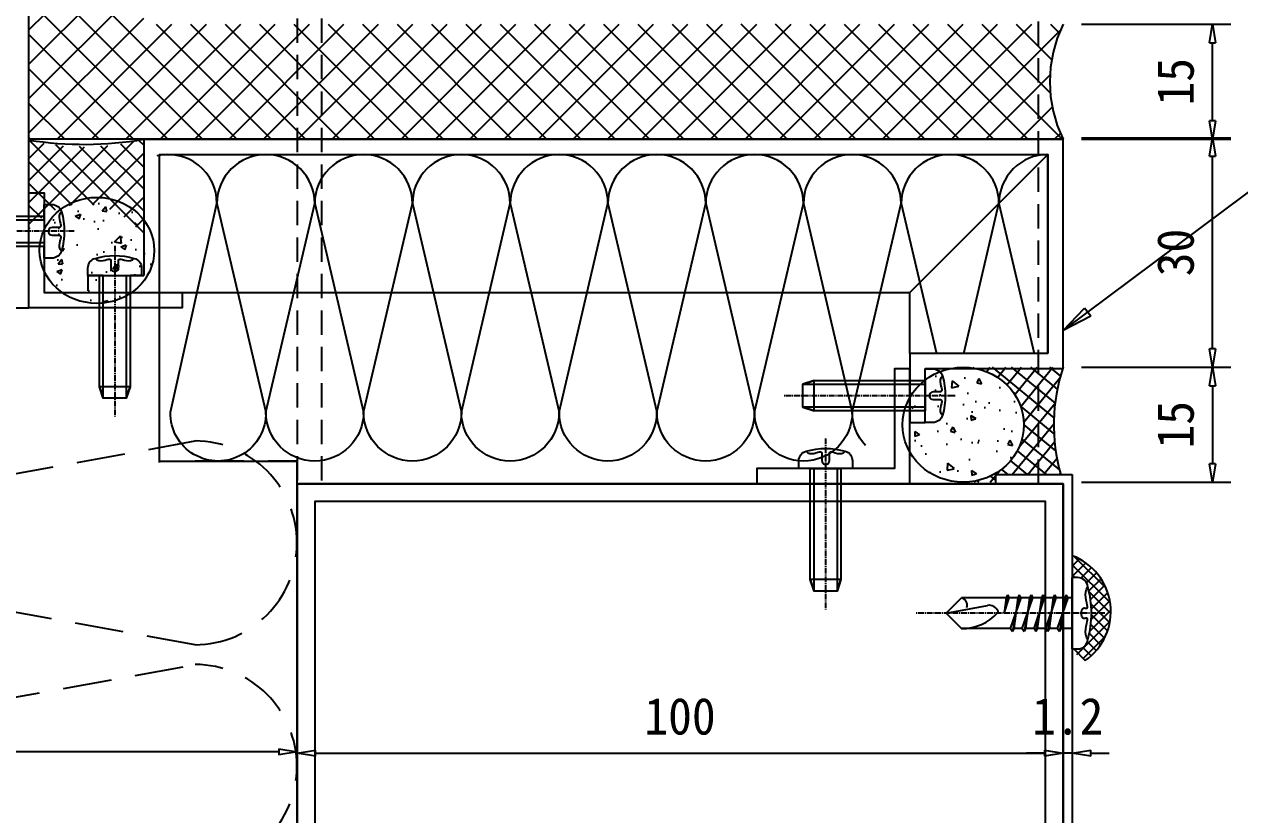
# Model space of a CAD drawing. Header units: millimetres. Extents: x 2352 to 12473, y 635 to 7997.
# Drawn here: x 2696.8 to 2855.4, y 1434.2 to 1537.3 of the extents above; entities that cross this region are included whole.
import ezdxf

# ---------------------------------------------------------------- set-up
doc = ezdxf.new("R2010")
doc.units = ezdxf.units.MM
for name, pattern in [('CENTER2', [1.125, 0.75, -0.125, 0.125, -0.125]), ('HIDDEN', [9.524999999999999, 6.35, -3.175]), ('HIDDEN2', [4.762499999999999, 3.175, -1.5875])]:
    doc.linetypes.add(name, pattern=pattern)
doc.layers.get('Defpoints').update_dxf_attribs({"color": 187})
for name, color, linetype in [('1', 1, 'Continuous'), ('2', 2, 'Continuous'), ('3', 3, 'Continuous'), ('4', 4, 'Continuous'), ('7', 7, 'Continuous'), ('8', 8, 'Continuous'), ('AC-DIMS-치수', 4, 'Continuous'), ('CEN1', 1, 'CENTER2'), ('DIMENSIONS', 7, 'Continuous'), ('screw', 2, 'Continuous')]:
    doc.layers.add(name, color=color, linetype=linetype)
doc.styles.add('돋움체', font='')
doc.styles.get('돋움체').set_extended_font_data('DotumChe')
doc.dimstyles.new('Iljin', dxfattribs={"dimscale": 0.8, "dimtxt": 2, "dimasz": 1, "dimexe": 1, "dimexo": 1, "dimgap": 1, "dimtad": 1, "dimdec": 1, "dimdsep": 46, "dimtxsty": '돋움체', "dimblk": 'CLOSEDBLANK', "dimcen": 1, "dimclrd": 8, "dimclre": 8, "dimclrt": 2, "dimadec": 1, "dimazin": 2, "dimtfac": 1, "dimtdec": 1, "dimtix": 1, "dimtmove": 0, "dimatfit": 3, "dimldrblk": 'CLOSEDBLANK', "dimfxl": 1, "dimlwd": -1, "dimlwe": -1, "dimarcsym": 0})
doc.dimstyles.new('Iljin 3', dxfattribs={"dimscale": 2.4, "dimtxt": 2, "dimasz": 1, "dimexe": 1, "dimexo": 1, "dimgap": 1, "dimtad": 1, "dimdec": 1, "dimdsep": 46, "dimtxsty": '돋움체', "dimblk": 'CLOSEDBLANK', "dimcen": 1, "dimclrd": 8, "dimclre": 8, "dimclrt": 2, "dimadec": 1, "dimazin": 2, "dimtfac": 1, "dimtdec": 1, "dimtix": 1, "dimtmove": 0, "dimatfit": 3, "dimldrblk": 'CLOSEDBLANK', "dimfxl": 1, "dimlwd": -1, "dimlwe": -1, "dimarcsym": 0})

# ---------------------------------------------------------------- blocks, each defined once
blk = doc.blocks.new('A$C27B13FFF')
at = {"layer": 'CEN1'}
blk.add_line((22.29990051611094, 3.500575525984459), (-0.0001006180536933243, 3.500575525984459), dxfattribs=at)
at = {"layer": 'screw'}
blk.add_lwpolyline([(18.40008553047664, 2.000094577088021), (2.400084348453674, 2.000871513013408), (3.90014599863207, 1.501056501540006), (3.899652705993503, 5.501056471093762), (2.399714378931094, 5.000871490203281), (18.39971556101227, 5.000094554303359), (18.39946891466388, 7.0000945390384), (19.39346890716115, 7.000217122294998, -0.335590340215303), (20.65125901944702, 6.049115129080747, -0.1387168271090579), (20.65188747958746, 0.9516292118132696, -0.3355903077564291), (19.39433216926409, 0.0002171755513700191), (18.40033217676682, 9.459229841013439e-05), (18.40014719206374, 1.500094580878795), (3.90014599863207, 1.501056501540006), (2.400084348453674, 2.000871513013408), (2.399714378931094, 5.000871490203281), (3.899652705993503, 5.501056471093762), (18.39965389942518, 5.500094550490758), (18.40014719206374, 1.500094580878795)], format="xyb", dxfattribs=at)
blk.add_lwpolyline([(20.65125901944702, 6.049115129080747), (20.4516230985173, 5.824323990691482), (20.35495911462931, 5.570228679684078), (20.33657696231967, 5.299814632948255), (20.37178653653245, 5.026067287664773), (20.43589773197891, 4.761972080777923), (20.50422044337029, 4.520514449555776), (20.55206456553424, 4.314679830975365), (20.55473999324022, 4.15745366203555), (20.49392808042467, 4.057453564393654), (20.3767960180412, 4.005825897293107), (20.21688245626865, 3.989349204526661), (20.02772604534402, 3.994802029868879), (19.82286543532973, 4.008962917014287), (19.615839276521, 4.01861040971562), (19.42018621903844, 4.010523051849304), (19.24944491306087, 3.971479387004365), (19.11489733995404, 3.892302472824667), (19.01879880641354, 3.779993421569088), (18.96114795020549, 3.64559785927122), (18.94194340909598, 3.500161412084708), (18.96118382102577, 3.354729706083162), (19.01886782364454, 3.220348367303814), (19.11499405483482, 3.108063021816633), (19.24956115253735, 3.028919295655214), (19.42031208326807, 2.989917744780541), (19.61596712958999, 2.981878644211974), (19.82299090258311, 2.991577198892628), (20.02784801356029, 3.005788613736513), (20.21700307383435, 3.011288093559415), (20.37692069465993, 2.994850843369932), (20.49406548723346, 2.943252068074798), (20.55490206286777, 2.843266972493439), (20.55226541421143, 2.686040148182656), (20.50447205937235, 2.480193733175838), (20.43620889808517, 2.238719251829025), (20.37216282985173, 1.974608228851139), (20.33702075429028, 1.700852188856516), (20.35546957101906, 1.430442656295781), (20.4521961795981, 1.176371155779634), (20.65188747958746, 0.9516292118714773)], dxfattribs=at)
blk = doc.blocks.new('_ClosedBlank')
at = {"color": 0, "linetype": 'ByBlock', "lineweight": -2}
for p, q in [((-1, 0.1666666666666667), (0, 0)), ((-1, 0.1666666666666667), (-1, -0.1666666666666667)), ((0, 0), (-1, -0.1666666666666667))]:
    blk.add_line(p, q, dxfattribs=at)
blk = doc.blocks.new('*D64')
at = {"layer": 'Defpoints', "color": 0, "transparency": 16777216}
for p in [(2832.362987006295, 1492.546420494746, 1.6306285736597e-06), (2832.340986558914, 1477.546420494804), (2851.857077311471, 1477.546420494804)]:
    blk.add_point(p, dxfattribs=at)
at = {"layer": 'DIMENSIONS', "color": 8, "transparency": 16777216}
for p, q in [((2834.762987006295, 1492.546420494746), (2854.257077311471, 1492.546420494746)), ((2851.857077311471, 1490.146420494746), (2851.857077311471, 1479.946420494804)), ((2834.740986558914, 1477.546420494804), (2854.257077311471, 1477.546420494804))]:
    blk.add_line(p, q, dxfattribs=at)
at = {"layer": 'DIMENSIONS', "color": 8, "transparency": 16777216, "xscale": 2.4, "yscale": 2.4, "zscale": 2.4}
for p, rotation in [((2851.857077311471, 1492.546420494746), 90), ((2851.857077311471, 1477.546420494804), 270)]:
    blk.add_blockref('_ClosedBlank', p, dxfattribs=dict(at, rotation=rotation))
at = {"layer": 'DIMENSIONS', "color": 2, "transparency": 16777216, "insert": (2847.053881572456, 1485.046420494774), "char_height": 4.8, "attachment_point": 5, "rotation": 90, "style": '돋움체'}
blk.add_mtext('15', dxfattribs=at)
blk = doc.blocks.new('*D65')
at = {"layer": 'Defpoints', "color": 0, "transparency": 16777216}
for p in [(2832.362987006295, 1522.518486059515, -2.720247647858276e-06), (2851.857077311471, 1522.518486059515), (2832.362987006295, 1492.546420494804)]:
    blk.add_point(p, dxfattribs=at)
at = {"layer": 'DIMENSIONS', "color": 8, "transparency": 16777216}
for p, q in [((2834.762987006295, 1522.518486059515), (2854.257077311471, 1522.518486059515)), ((2851.857077311471, 1494.946420494804), (2851.857077311471, 1520.118486059515)), ((2834.762987006295, 1492.546420494804), (2854.257077311471, 1492.546420494804))]:
    blk.add_line(p, q, dxfattribs=at)
at = {"layer": 'DIMENSIONS', "color": 8, "transparency": 16777216, "xscale": 2.4, "yscale": 2.4, "zscale": 2.4}
for p, rotation in [((2851.857077311471, 1522.518486059515), 90), ((2851.857077311471, 1492.546420494804), 270)]:
    blk.add_blockref('_ClosedBlank', p, dxfattribs=dict(at, rotation=rotation))
at = {"layer": 'DIMENSIONS', "color": 2, "transparency": 16777216, "insert": (2847.053881572456, 1507.532453277159), "char_height": 4.8, "attachment_point": 5, "rotation": 90, "style": '돋움체'}
blk.add_mtext('30', dxfattribs=at)
blk = doc.blocks.new('*D66')
at = {"layer": 'Defpoints', "color": 0, "transparency": 16777216}
for p in [(2632.362478695788, 1473.913192349613, -8.153143760691415e-06), (2732.362987006294, 1455.941179923491), (2632.362478695788, 1442.371171208109)]:
    blk.add_point(p, dxfattribs=at)
at = {"layer": 'DIMENSIONS', "color": 8, "transparency": 16777216}
for p, q in [((2632.362478695788, 1471.513192349613), (2632.362478695788, 1439.971171208109)), ((2732.362987006294, 1453.541179923491), (2732.362987006294, 1439.971171208109)), ((2729.962987006294, 1442.371171208109), (2634.762478695788, 1442.371171208109))]:
    blk.add_line(p, q, dxfattribs=at)
at = {"layer": 'DIMENSIONS', "color": 8, "transparency": 16777216, "xscale": 2.4, "yscale": 2.4, "zscale": 2.4, "rotation": 180}
blk.add_blockref('_ClosedBlank', (2632.362478695788, 1442.371171208109), dxfattribs=at)
at = {"layer": 'DIMENSIONS', "color": 8, "transparency": 16777216, "xscale": 2.4, "yscale": 2.4, "zscale": 2.4}
blk.add_blockref('_ClosedBlank', (2732.362987006294, 1442.371171208109), dxfattribs=at)
at = {"layer": 'DIMENSIONS', "color": 2, "transparency": 16777216, "insert": (2682.362732851041, 1447.174366947124), "char_height": 4.8, "attachment_point": 5, "style": '돋움체'}
blk.add_mtext('100', dxfattribs=at)
blk = doc.blocks.new('*D67')
at = {"layer": 'Defpoints', "color": 0, "transparency": 16777216}
for p in [(2732.362987006294, 1455.741179923538), (2832.340986558913, 1450.741179923538), (2832.340986558913, 1442.171171208156)]:
    blk.add_point(p, dxfattribs=at)
at = {"layer": 'DIMENSIONS', "color": 8, "transparency": 16777216}
for p, q in [((2732.362987006294, 1453.341179923538), (2732.362987006294, 1439.771171208156)), ((2832.340986558913, 1448.341179923538), (2832.340986558913, 1439.771171208156)), ((2734.762987006294, 1442.171171208156), (2829.940986558913, 1442.171171208156))]:
    blk.add_line(p, q, dxfattribs=at)
at = {"layer": 'DIMENSIONS', "color": 8, "transparency": 16777216, "xscale": 2.4, "yscale": 2.4, "zscale": 2.4, "rotation": 180}
blk.add_blockref('_ClosedBlank', (2732.362987006294, 1442.171171208156), dxfattribs=at)
at = {"layer": 'DIMENSIONS', "color": 8, "transparency": 16777216, "xscale": 2.4, "yscale": 2.4, "zscale": 2.4}
blk.add_blockref('_ClosedBlank', (2832.340986558913, 1442.171171208156), dxfattribs=at)
at = {"layer": 'DIMENSIONS', "color": 2, "transparency": 16777216, "insert": (2782.351986782603, 1446.974366947171), "char_height": 4.8, "attachment_point": 5, "style": '돋움체'}
blk.add_mtext('100', dxfattribs=at)
blk = doc.blocks.new('*D68')
at = {"layer": 'Defpoints', "color": 0, "transparency": 16777216}
for p in [(2833.56298700648, 1454.008025905128), (2832.362987006527, 1452.808025905175), (2832.362987006527, 1442.171171208156)]:
    blk.add_point(p, dxfattribs=at)
at = {"layer": 'DIMENSIONS', "color": 8, "transparency": 16777216}
for p, q in [((2832.362987006527, 1450.408025905175), (2832.362987006527, 1439.771171208156)), ((2833.56298700648, 1451.608025905128), (2833.56298700648, 1439.771171208156)), ((2829.962987006527, 1442.171171208156), (2827.562987006527, 1442.171171208156)), ((2833.56298700648, 1442.171171208156), (2832.362987006527, 1442.171171208156)), ((2835.96298700648, 1442.171171208156), (2838.362987006481, 1442.171171208156))]:
    blk.add_line(p, q, dxfattribs=at)
at = {"layer": 'DIMENSIONS', "color": 8, "transparency": 16777216, "xscale": 2.4, "yscale": 2.4, "zscale": 2.4}
blk.add_blockref('_ClosedBlank', (2832.362987006527, 1442.171171208156), dxfattribs=at)
at = {"layer": 'DIMENSIONS', "color": 8, "transparency": 16777216, "xscale": 2.4, "yscale": 2.4, "zscale": 2.4, "rotation": 180}
blk.add_blockref('_ClosedBlank', (2833.56298700648, 1442.171171208156), dxfattribs=at)
at = {"layer": 'DIMENSIONS', "color": 2, "transparency": 16777216, "insert": (2832.962987006504, 1446.971171208156), "char_height": 4.8, "attachment_point": 5, "style": '돋움체'}
blk.add_mtext('1.2', dxfattribs=at)
blk = doc.blocks.new('A$C63B60EC1')
at = {"layer": '2'}
for p, q in [((4.666658893211149, 20.71134615751362), (2.666658891348447, 18.71447565861672)), ((4.666658893211149, 20.71134615751362), (5.688680856600854, 15.30872838118012)), ((4.666658893211149, 20.71134615751362), (6.666658895073851, 18.71447565861672)), ((2.666658891348561, 12.29905684779078), (2.666658891348447, 18.71447565861672)), ((6.666658895073738, 12.88132084083918), (6.666658895073851, 18.71447565861672)), ((4.66665889321132, 13.14700725279181), (6.666658895073795, 12.4616243230339)), ((7.066658895445983, 12.69376438652762), (4.66665889321132, 13.14700725279181)), ((6.666658895073738, 12.88132084083918), (4.66665889321132, 13.14700725279181)), ((7.066658895445983, 12.69376438652762), (6.666658895073738, 12.88132084083918)), ((7.066658895445983, 12.69376438652762), (6.666658895073795, 12.4616243230339)), ((2.666658891348732, 12.29905684779442), (2.266658890975918, 12.06691678429706)), ((2.666658891348561, 12.29905684779078), (2.266658890975805, 12.06691678429706)), ((7.066658895446153, 11.16043105176868), (2.266658890975918, 12.06691678429706)), ((7.066658895446039, 11.16043105176868), (2.266658890975805, 12.06691678429706)), ((2.666658891348732, 11.87936032998914), (2.266658890975918, 12.06691678429706)), ((2.666658891348675, 11.8793603299855), (2.266658890975805, 12.06691678429706)), ((2.666658891348732, 12.29905684779442), (6.666658895073965, 10.92829098827133)), ((2.666658891348561, 12.29905684779078), (6.666658895073851, 10.92829098827133)), ((6.666658895073965, 11.34798750607661), (2.666658891348732, 11.87936032998914)), ((6.666658895073851, 11.34798750607661), (2.666658891348675, 11.8793603299855)), ((2.666658891348504, 10.76572351303184), (2.666658891348732, 11.87936032998914)), ((2.666658891348789, 10.76572351303184), (2.666658891348675, 11.8793603299855)), ((6.666658895073965, 11.34798750607661), (6.666658895073851, 12.4616243230339)), ((6.666658895073851, 11.34798750607661), (6.666658895073795, 12.4616243230339)), ((7.066658895446153, 11.16043105176868), (6.666658895073965, 11.34798750607661)), ((7.066658895446039, 11.16043105176868), (6.666658895073851, 11.34798750607661)), ((7.066658895446153, 11.16043105176868), (6.666658895073965, 10.92829098827133)), ((7.066658895446039, 11.16043105176868), (6.666658895073851, 10.92829098827133)), ((2.666658891348447, 10.76572351303184), (2.266658890975691, 10.53358344953813)), ((2.666658891348789, 10.76572351303184), (2.266658890976032, 10.53358344953449)), ((7.066658895445926, 9.627097717006109), (2.266658890975691, 10.53358344953813)), ((7.06665889544621, 9.627097717006109), (2.266658890976032, 10.53358344953449)), ((2.666658891348447, 10.34602699522657), (2.266658890975691, 10.53358344953813)), ((2.666658891348789, 10.34602699522657), (2.266658890976032, 10.53358344953449)), ((2.666658891348447, 10.76572351303184), (6.666658895073738, 9.394957653512392)), ((2.666658891348789, 10.76572351303184), (6.666658895074079, 9.394957653508754)), ((6.666658895073738, 9.81465417131767), (2.666658891348447, 10.34602699522657)), ((6.666658895073965, 9.814654171314032), (2.666658891348789, 10.34602699522657)), ((2.666658891348561, 9.23239017826927), (2.666658891348447, 10.34602699522657)), ((2.666658891348561, 9.23239017826927), (2.666658891348789, 10.34602699522657)), ((6.666658895073738, 9.81465417131767), (6.666658895073965, 10.92829098827133)), ((6.666658895073965, 9.814654171314032), (6.666658895073851, 10.92829098827133)), ((7.066658895445926, 9.627097717006109), (6.666658895073738, 9.81465417131767)), ((7.06665889544621, 9.627097717006109), (6.666658895073965, 9.814654171314032)), ((7.066658895445926, 9.627097717006109), (6.666658895073738, 9.394957653512392)), ((7.06665889544621, 9.627097717006109), (6.666658895074079, 9.394957653508754)), ((2.666658891348561, 9.23239017826927), (2.266658890975805, 9.000250114775554)), ((2.666658891348561, 9.23239017826927), (2.266658890975748, 9.000250114775554)), ((7.066658895446039, 8.093764382247173), (2.266658890975805, 9.000250114775554)), ((7.066658895445983, 8.093764382243535), (2.266658890975748, 9.000250114775554)), ((2.666658891348561, 8.812693660463992), (2.266658890975748, 9.000250114775554)), ((2.666658891348561, 8.812693660463992), (2.266658890975805, 9.000250114775554)), ((2.666658891348561, 9.23239017826927), (6.666658895073851, 7.861624318749818)), ((2.666658891348561, 9.23239017826927), (6.666658895073795, 7.861624318749818)), ((2.666658891348732, 7.699056843510334), (2.666658891348561, 8.812693660463992)), ((6.666658895073851, 8.281320836555096), (2.666658891348561, 8.812693660463992)), ((6.666658895073795, 8.281320836555096), (2.666658891348561, 8.812693660463992)), ((2.666658891348675, 7.699056843506696), (2.666658891348561, 8.812693660463992)), ((6.666658895073795, 8.281320836555096), (6.666658895074079, 9.394957653508754)), ((6.666658895073851, 8.281320836555096), (6.666658895073681, 9.394957653512392)), ((7.066658895446039, 8.093764382247173), (6.666658895073851, 8.281320836555096)), ((7.066658895446039, 8.093764382247173), (6.666658895073851, 7.861624318749818)), ((2.666658891348732, 7.699056843510334), (2.266658890975918, 7.46691678001298)), ((2.666658891348675, 7.699056843506696), (2.266658890975918, 7.46691678001298)), ((7.066658895446153, 6.560431047484599), (2.266658890975918, 7.46691678001298)), ((2.666658891348732, 7.279360325705056), (2.266658890975918, 7.46691678001298)), ((7.066658895446153, 6.560431047484599), (2.266658890975918, 7.46691678001298)), ((2.666658891348675, 7.279360325701418), (2.266658890975918, 7.46691678001298)), ((2.666658891348732, 7.699056843510334), (6.666658895073965, 6.328290983987245)), ((2.666658891348675, 7.699056843506696), (6.666658895073965, 6.328290983987245)), ((6.666658895073965, 6.747987501792522), (2.666658891348732, 7.279360325705056)), ((2.666658891348504, 6.16572350874776), (2.666658891348732, 7.279360325705056)), ((6.666658895073965, 6.747987501792522), (2.666658891348675, 7.279360325701418)), ((2.666658891348845, 6.16572350874776), (2.666658891348675, 7.279360325701418)), ((6.666658895073965, 6.747987501792522), (6.666658895073851, 7.861624318749818)), ((6.666658895073965, 6.747987501792522), (6.666658895073795, 7.861624318749818)), ((7.066658895446153, 6.560431047484599), (6.666658895073965, 6.747987501792522)), ((7.066658895446153, 6.560431047484599), (6.666658895073965, 6.747987501792522)), ((7.066658895446153, 6.560431047484599), (6.666658895073965, 6.328290983987245)), ((7.066658895446153, 6.560431047484599), (6.666658895073965, 6.328290983987245)), ((2.666658891348447, 6.16572350874776), (2.266658890975691, 5.933583445254044)), ((7.066658895445926, 5.027097712722025), (2.266658890975691, 5.933583445254044)), ((2.666658891348447, 5.746026990942482), (2.266658890975691, 5.933583445254044)), ((2.666658891348447, 6.16572350874776), (6.666658895073738, 4.794957649228309)), ((6.666658895073738, 5.214654167033586), (2.666658891348447, 5.746026990942482)), ((2.666658891348106, 4.238128814846277), (2.666658891348334, 5.746026990942482)), ((6.666658895073738, 5.214654167033586), (6.666658895073965, 6.328290983987245)), ((7.066658895445926, 5.027097712722025), (6.666658895073738, 5.214654167033586)), ((7.066658895445926, 5.027097712722025), (6.666658895073738, 4.794957649228309)), ((6.666658895073965, 4.238128814846277), (6.666658895073738, 4.794957649228309)), ((-7.777801613428892e-06, 4.238128814846277), (9.333325564224026, 4.238128814846277)), ((-7.777801613428892e-06, 4.238128814846277), (-7.777801613428892e-06, 3.546639714702906)), ((9.333325564224026, 3.546639714702906), (9.333325564224026, 4.238128814846277))]:
    blk.add_line(p, q, dxfattribs=at)
blk.add_lwpolyline([(1.221292397452885, 2.219681101138121), (1.536508828946694, 2.396763446060504), (1.886955456791497, 2.487315005277196), (2.255865585966319, 2.510121004983375), (2.626472521450239, 2.483966671359667), (2.982009568222225, 2.427637230593973), (3.305710031261526, 2.359917908870557), (3.58080721554694, 2.29959393237732), (3.790534426057889, 2.265450527298526), (3.923857889339274, 2.271775386830996), (3.99267551820094, 2.314866072185396), (4.014618147019007, 2.386522611581313), (4.007316610169426, 2.478545033241971), (3.988401742028088, 2.582733365383319), (3.97550437697106, 2.690887636224943), (3.986255349374346, 2.794807873990067), (4.038285493613898, 2.886294106898276), (4.143832588077544, 2.958513025132561), (4.293562187200337, 3.01009796672588), (4.472746789429209, 3.041048931685509), (4.666658893211206, 3.051365920004173), (4.860570996993204, 3.041048931685509), (5.039755599222076, 3.01009796672588), (5.189485198344869, 2.958513025132561), (5.295032292808514, 2.886294106898276), (5.347062437048066, 2.794807873990067), (5.357813409451353, 2.690887636224943), (5.344916044394324, 2.582733365383319), (5.326001176252987, 2.478545033241971), (5.318699639403405, 2.386522611581313), (5.340642268221472, 2.314866072185396), (5.409459897083138, 2.271775386830996), (5.542783360364524, 2.265450527298526), (5.752510571688106, 2.299593933315919), (6.027607761662694, 2.359917916386621), (6.351308240143737, 2.427637255961599), (6.706845316986858, 2.483966731491819), (7.07745230204722, 2.510121122431883), (7.446362505180446, 2.48731520822912), (7.796809236241927, 2.396763768334495), (8.112025805087114, 2.219681582202611)], dxfattribs=at)
for centre, radius, start, end in [((8.978496722442515, 18.63390650056317), 6.312352033534387, 179.2686722727914, 228.0279658973023), ((5.746173671184579, 18.90799690645144), 0.9406080590564063, 250.2195929980172, 348.1271446612442), ((4.365660555802833, 15.14321383569768), 1.333333334575097, 295.2622779432418, 7.130858365039706), ((4.849324775375919, 14.11826829102574), 0.2000000001862645, 242.507714878907, 295.2622779432242), ((1.367043656852729, 3.579333663245052), 1.367442327581639, 181.3700056971805, 263.881405183756), ((7.966274454154814, 3.579333811714605), 1.367442006639048, 276.1186001149802, 358.6299877590334), ((4.666658266486877, 14.17706840635583), 12.44386021853615, 253.9263506901638, 286.0736573099219)]:
    blk.add_arc(centre, radius, start, end, dxfattribs=at)
at = {"layer": 'CEN1'}
blk.add_line((4.666658893211206, -9.637850962462835e-05), (4.666658893211206, 24.70718246448814), dxfattribs=at)
blk = doc.blocks.new('*D85')
at = {"layer": 'Defpoints', "color": 0, "transparency": 16777216}
for p in [(2832.362987006295, 1537.318486059446, -8.153143760604202e-06), (2851.857077311471, 1537.318486059446), (2832.362987006295, 1522.318486059445, -8.1531437605975e-06)]:
    blk.add_point(p, dxfattribs=at)
at = {"layer": 'DIMENSIONS', "color": 8, "transparency": 16777216}
for p, q in [((2834.762987006295, 1537.318486059446), (2854.257077311471, 1537.318486059446)), ((2851.857077311471, 1524.718486059445), (2851.857077311471, 1534.918486059445)), ((2834.762987006295, 1522.318486059445), (2854.257077311471, 1522.318486059445))]:
    blk.add_line(p, q, dxfattribs=at)
at = {"layer": 'DIMENSIONS', "color": 8, "transparency": 16777216, "xscale": 2.4, "yscale": 2.4, "zscale": 2.4}
for p, rotation in [((2851.857077311471, 1537.318486059446), 90), ((2851.857077311471, 1522.318486059445), 270)]:
    blk.add_blockref('_ClosedBlank', p, dxfattribs=dict(at, rotation=rotation))
at = {"layer": 'DIMENSIONS', "color": 2, "transparency": 16777216, "insert": (2847.053881572456, 1529.818486059444), "char_height": 4.8, "attachment_point": 5, "rotation": 90, "style": '돋움체'}
blk.add_mtext('15', dxfattribs=at)

msp = doc.modelspace()

# ---------------------------------------------------------------- hatches: boundary and pattern name
at = {"layer": '1'}
h = msp.add_hatch(dxfattribs=at)
h.set_pattern_fill('ANSI37', color=1, scale=0.6363706686435991, angle=359.9999999999947, style=0)
h.set_pattern_definition([(44.9999999999947, (1111.309230613268, -1209.218490563439), (-1.428692898088757, 1.428692898089018), []), (134.9999999999946, (1111.309230613268, -1209.218490563439), (-1.428692898089019, -1.428692898088756), [])])
edge = h.paths.add_edge_path()
edge.add_line((2697.363132258157, 1522.214857797673), (2697.363132258157, 1510.420929904689))
edge.add_line((2697.363132258157, 1510.420929904689), (2697.60002324728, 1510.701917571841))
edge.add_line((2697.600023247047, 1510.701917571841), (2697.992676161441, 1511.116394800611))
edge.add_line((2697.992676161673, 1511.116394800611), (2698.407495506784, 1511.506071091757))
edge.add_line((2698.407495506784, 1511.506071091757), (2698.843077664009, 1511.869627904856))
edge.add_line((2698.843077663776, 1511.869627904798), (2699.297948761821, 1512.205835076991))
edge.add_line((2699.297948762287, 1512.205835076991), (2699.770569659981, 1512.513554991583))
edge.add_line((2699.770569659748, 1512.513554991583), (2700.259341159581, 1512.791746420738))
edge.add_line((2700.259341159581, 1512.791746420797), (2700.762609411941, 1513.039468053099))
edge.add_line((2700.762609411941, 1513.039468053099), (2701.278671517714, 1513.255881676752))
edge.add_line((2701.278671517481, 1513.255881676694), (2701.805781284791, 1513.440255016274))
edge.add_line((2701.805781285024, 1513.440255016332), (2702.342155141501, 1513.591964211442))
edge.add_line((2702.342155141501, 1513.591964211442), (2702.885978167622, 1513.710495925519))
edge.add_line((2702.885978167389, 1513.710495925519), (2703.435410238548, 1513.795449085719))
edge.add_line((2703.435410238548, 1513.795449085719), (2703.988592250018, 1513.846536236128))
edge.add_line((2703.988592250484, 1513.846536236128), (2704.543652410364, 1513.863584515126))
edge.add_line((2704.543652410131, 1513.863584515184), (2705.098712569779, 1513.846536236419))
edge.add_line((2705.098712569779, 1513.84653623636), (2705.651894581715, 1513.795449085253))
edge.add_line((2705.651894581948, 1513.795449085312), (2706.201326652641, 1513.710495925578))
edge.add_line((2706.201326652874, 1513.710495925519), (2706.745149679227, 1513.591964211442))
edge.add_line((2706.745149679227, 1513.591964211442), (2707.281523535705, 1513.440255016565))
edge.add_line((2707.281523535705, 1513.440255016565), (2707.808633303015, 1513.255881676752))
edge.add_line((2707.808633302782, 1513.255881676694), (2708.324695407624, 1513.039468053041))
edge.add_line((2708.324695407624, 1513.039468053099), (2708.827963661148, 1512.791746420797))
edge.add_line((2708.827963661381, 1512.791746420797), (2709.316735160981, 1512.513554991408))
edge.add_line((2709.316735160981, 1512.51355499135), (2709.789356058674, 1512.205835077631))
edge.add_line((2709.789356058674, 1512.20583507769), (2710.244227156021, 1511.869627904798))
edge.add_line((2710.244227155788, 1511.869627904798), (2710.679809313478, 1511.506071091757))
edge.add_line((2710.679809313478, 1511.506071091757), (2711.094628657891, 1511.116394800436))
edge.add_line((2711.094628658357, 1511.116394800378), (2711.487281573216, 1510.701917571609))
edge.add_line((2711.487281573216, 1510.701917571609), (2711.856439445146, 1510.264041865139))
edge.add_line((2711.856439445146, 1510.264041865139), (2712.200853160095, 1509.804249313787))
edge.add_line((2712.200853159862, 1509.804249313787), (2712.345552784602, 1509.586110737826))
edge.add_line((2712.345552784602, 1509.586110737768), (2712.345552784136, 1522.374936816002))
edge.add_arc((2704.543652409433, 1551.373598299233), 30.02985210228584, 256.1658206437187, 285.0584812819776, ccw=False)
h = msp.add_hatch(dxfattribs=at)
h.set_pattern_fill('AR-CONC', color=256, scale=0.9973049144756445, angle=359.9999999999947, style=0)
h.set_pattern_definition([(49.99999999999457, (-16131.80203335665, -13260.67892115865), (7.153271050654239, -0.6258301261204683), [0.7479786858567323, -8.227765544424052]), (354.9999999999947, (-16131.80203335665, -13260.67892115865), (-1.383773869022257, 7.501649115689552), [0.5983829486853827, -6.582212435539214]), (100.4513999999945, (-16131.20592745466, -13260.73107362363), (5.769502494537234, 6.875814435311738), [0.6356840473660977, -6.992524740434188]), (46.1841999999947, (-16131.80203335665, -13258.68431132984), (10.64364742724481, -1.650729264295922), [1.121968028785088, -12.341648316636]), (96.63559999999453, (-16130.91506282824, -13258.82187265832), (9.321437096209134, 9.714925399274756), [0.9535261009683005, -10.48878543517897]), (351.1841999999946, (-16131.80203335665, -13258.68431132984), (9.321429512552204, 9.714932679848793), [0.8975744230280799, -9.873318653308877]), (20.9999999999946, (-16130.80472844213, -13259.18296378722), (5.952983365628748, -4.015337983213292), [0.7479786858567277, -8.227765544423974]), (325.9999999999948, (-16130.80472844213, -13259.18296378722), (2.426595762927327, 7.231957036574389), [0.598382948685385, -6.582212435539239]), (71.45139999999462, (-16130.30864670758, -13259.5175756025), (8.379581567379937, 3.216612494370291), [0.6356840473661111, -6.992524740434299]), (37.4999999999947, (-16131.80203335665, -13260.67892115865), (0.1212708346727731, 3.319966764247024), [0, -6.502428042381198, 0, -6.681942926986815, 0, -6.607145058401142]), (7.499999999994585, (-16131.80203335665, -13260.67892115865), (2.623605425399256, 3.933487385870055), [0, -3.809704773296927, 0, -6.352832305209785, 0, -2.518194909050969]), (327.4999999999947, (-16134.02602331575, -13260.67892115888), (5.323837390521026, -0.2249408442611372), [0, -2.493262286189109, 0, -7.778978332910025, 0, -10.32210586482291]), (317.4999999999948, (-16135.02332823051, -13260.67892115888), (5.816144327393964, 0.9983519084346436), [0, -3.241240972045802, 0, -5.166039456983758, 0, -7.330191121395901])])
edge = h.paths.add_edge_path()
edge.add_ellipse((2706.232076811815, 1507.809515894285), major_axis=(7.480261298065291, 1.337676744231014e-11), ratio=0.9250547963210531, start_angle=0, end_angle=360)
h = msp.add_hatch(dxfattribs=at)
h.set_pattern_fill('AR-CONC', color=256, scale=0.9999365744571519, angle=275.6837972190368, style=0)
h.set_pattern_definition([(325.6837972190367, (-13259.00300574095, 18787.89214335791), (0.08592100098333683, -7.199030617297271), [0.7499524308428633, -8.249476739271493]), (270.6837972190366, (-13259.00300574095, 18787.89214335791), (7.347057635680017, 2.125515662783995), [0.5999619446742891, -6.599581391417182]), (16.13519721903661, (-13258.99584561379, 18787.29222416308), (7.432974620407773, -5.073520707485219), [0.6373614724384675, -7.010976416809223]), (321.8679972190367, (-13257.01296473413, 18788.09020749911), (-0.5900372208160751, -10.78318416026718), [1.124928646264293, -12.37421510890723]), (12.31939721903667, (-13257.06213506709, 18787.19160885377), (10.61828837178064, -8.335396459174804), [0.9560422386558051, -10.51646294532036]), (266.8679972190367, (-13257.01296473413, 18788.09020749911), (10.61829488262311, -8.335388169930132), [0.8999429170114346, -9.89937208712577]), (296.6837972190366, (-13257.41144291523, 18787.04567096046), (-3.415011098996475, -6.338069378045999), [0.7499524308428617, -8.249476739271465]), (241.6837972190368, (-13257.41144291523, 18787.04567096046), (7.456351838956671, -1.702906335777636), [0.59996194467429, -6.599581391417193]), (347.1351972190368, (-13257.69602751105, 18786.51749869321), (4.041334438167768, -8.04097879836693), [0.6373614724384655, -7.010976416809204]), (313.1837972190367, (-13259.00300574095, 18787.89214335791), (3.324404256256829, 0.2086786227194805), [0, -6.519586465460608, 0, -6.699575048862897, 0, -6.624579805778609]), (283.1837972190366, (-13259.00300574095, 18787.89214335791), (4.18500061054202, -2.227001750512509), [0, -3.81975771442631, 0, -6.369595979292035, 0, -2.524839850504297]), (243.1837972190368, (-13259.22384725816, 18790.11103908032), (0.3042298135376212, -5.333979247481232), [0, -2.499841436142842, 0, -7.799505280765701, 0, -10.34934354563137]), (233.1837972190368, (-13259.32287932865, 18791.1060595835), (1.573606437861221, -5.7036859204462), [0, -3.249793866985737, 0, -5.179671455688035, 0, -7.349533822260053])])
edge = h.paths.add_edge_path()
edge.add_ellipse((2819.320860807995, 1485.046420494338), major_axis=(7.916862702260524, -1.494309106929457e-11), ratio=0.9473449625092807, start_angle=0, end_angle=360)
h = msp.add_hatch(dxfattribs=at)
h.set_pattern_fill('ANSI37', color=1, scale=0.4999682872285759, angle=275.6837972190368, style=0)
h.set_pattern_definition([(320.6837972190368, (1100.582424055065, 2488.742621163965), (1.005775700882868, 1.228109040393083), []), (50.68379721903666, (1100.582424055065, 2488.742621163965), (-1.228109040393085, 1.005775700882867), [])])
edge = h.paths.add_edge_path()
edge.add_line((2823.562987006248, 1477.546420494222), (2823.562987006248, 1478.546420494804))
edge.add_line((2823.562987006248, 1478.546420494804), (2832.052216856951, 1478.546420494804))
edge.add_arc((2854.732287860221, 1485.046420493989), 23.59312655627855, 161.4646797486828, 195.9920496472934, ccw=False)
edge.add_line((2832.362987005828, 1492.546420493756), (2819.320860808228, 1492.546420493814))
edge.add_line((2819.320860808461, 1492.546420493873), (2819.781185435342, 1492.533731681073))
edge.add_line((2819.781185435342, 1492.533731681073), (2820.239952469921, 1492.495708176877))
edge.add_line((2820.239952469921, 1492.495708176877), (2820.695609589318, 1492.432478641636))
edge.add_line((2820.695609589318, 1492.432478641636), (2821.146614993668, 1492.344257023429))
edge.add_line((2821.146614993668, 1492.344257023429), (2821.591442624085, 1492.231341836286))
edge.add_line((2821.591442624318, 1492.231341836286), (2822.028587324756, 1492.094115149939))
edge.add_line((2822.028587324756, 1492.094115149939), (2822.456569935406, 1491.933041295513))
edge.add_line((2822.456569935406, 1491.933041295513), (2822.873942298793, 1491.748665296367))
edge.add_line((2822.87394229856, 1491.748665296367), (2823.279292159226, 1491.541611022327))
edge.add_line((2823.279292159459, 1491.541611022327), (2823.671247941187, 1491.312579079426))
edge.add_line((2823.671247941187, 1491.312579079426), (2824.048483390106, 1491.062344439804))
edge.add_line((2824.048483390106, 1491.062344439804), (2824.409722060642, 1490.791753817361))
edge.add_line((2824.409722060642, 1490.791753817361), (2824.753741635686, 1490.501722805911))
edge.add_line((2824.753741635686, 1490.501722805911), (2825.079378061673, 1490.193232777772))
edge.add_line((2825.079378061906, 1490.193232777772), (2825.38552948807, 1489.867327566735))
edge.add_line((2825.38552948807, 1489.867327566735), (2825.671159995465, 1489.525109931605))
edge.add_line((2825.671159995465, 1489.525109931605), (2825.935303100363, 1489.167737829277))
edge.add_line((2825.935303100596, 1489.167737829277), (2826.177065026692, 1488.796420494105))
edge.add_line((2826.177065026692, 1488.796420494105), (2826.395627727943, 1488.412414345436))
edge.add_line((2826.395627727943, 1488.412414345436), (2826.590251657624, 1488.017018739145))
edge.add_line((2826.590251657391, 1488.017018739145), (2826.760278269394, 1487.611571569007))
edge.add_line((2826.760278269394, 1487.611571569007), (2826.905132247113, 1487.19744473918))
edge.add_line((2826.905132247346, 1487.19744473918), (2827.024323452009, 1486.77603952448))
edge.add_line((2827.024323452009, 1486.77603952448), (2827.11744857717, 1486.348781826451))
edge.add_line((2827.117448576937, 1486.348781826451), (2827.184192516819, 1485.917117349814))
edge.add_line((2827.184192517052, 1485.917117349814), (2827.224329431985, 1485.482506710814))
edge.add_line((2827.224329431752, 1485.482506710814), (2827.237723510458, 1485.046420493873))
edge.add_line((2827.237723510458, 1485.046420493873), (2827.224329432218, 1484.61033427728))
edge.add_line((2827.224329432218, 1484.61033427728), (2827.184192517052, 1484.175723638164))
edge.add_line((2827.184192517052, 1484.175723638164), (2827.117448576937, 1483.744059161527))
edge.add_line((2827.117448576937, 1483.744059161527), (2827.024323451777, 1483.316801463614))
edge.add_line((2827.024323451544, 1483.316801463614), (2826.905132247346, 1482.895396248681))
edge.add_line((2826.905132247346, 1482.895396248681), (2826.760278269394, 1482.481269419204))
edge.add_line((2826.760278269394, 1482.481269419204), (2826.590251657391, 1482.0758222486))
edge.add_line((2826.590251657391, 1482.0758222486), (2826.395627727943, 1481.680426642542))
edge.add_line((2826.395627727943, 1481.680426642542), (2826.177065026459, 1481.296420493873))
edge.add_line((2826.177065026692, 1481.296420493873), (2825.935303100596, 1480.925103158468))
edge.add_line((2825.935303100596, 1480.925103158468), (2825.671159995698, 1480.567731056257))
edge.add_line((2825.671159995465, 1480.567731056257), (2825.385529488303, 1480.225513421243))
edge.add_line((2825.385529488536, 1480.225513421243), (2825.079378061673, 1479.899608209973))
edge.add_line((2825.079378061673, 1479.899608209973), (2824.753741635919, 1479.591118182299))
edge.add_line((2824.753741635686, 1479.591118182299), (2824.409722060875, 1479.301087170617))
edge.add_line((2824.409722061107, 1479.301087170617), (2824.048483390106, 1479.030496548523))
edge.add_line((2824.048483390106, 1479.030496548523), (2823.67124794142, 1478.780261908669))
edge.add_line((2823.671247941187, 1478.780261908669), (2823.279292158993, 1478.551229965884))
edge.add_line((2823.279292158993, 1478.551229965884), (2822.873942299026, 1478.344175691727))
edge.add_line((2822.873942299026, 1478.344175691727), (2822.456569935406, 1478.159799692698))
edge.add_line((2822.456569935406, 1478.159799692698), (2822.028587324523, 1477.998725838272))
edge.add_line((2822.02858732429, 1477.998725838272), (2821.591442624085, 1477.861499151692))
edge.add_line((2821.591442624318, 1477.861499151692), (2821.146614993901, 1477.748583965014))
edge.add_line((2821.146614993668, 1477.748583965014), (2820.695609589086, 1477.660362346691))
edge.add_line((2820.695609589318, 1477.660362346691), (2820.239952469921, 1477.597132811334))
edge.add_line((2820.239952469921, 1477.597132811334), (2819.781185435342, 1477.559109307138))
edge.add_line((2819.781185435342, 1477.559109307138), (2819.320860807995, 1477.546420494222))
edge.add_line((2819.320860807995, 1477.546420494222), (2823.562987006248, 1477.546420494222))
h = msp.add_hatch(dxfattribs=at)
h.set_pattern_fill('ANSI37', color=256, scale=0.3, angle=90)
h.set_pattern_definition([(135, (92170.58361683736, -758244.1270598049), (-0.6735192090801865, -0.6735192090801864), []), (225, (92170.58361683736, -758244.1270598049), (0.6735192090801864, -0.6735192090801865), [])])
h.paths.add_polyline_path([(2836.067907633471, 1460.448815369757, 0.07024976872363488), (2835.581434238913, 1463.894182281463, 0.3764300776436932), (2834.254476101582, 1465.115482040808), (2833.56298700648, 1465.115482040808), (2833.56298700648, 1467.96208077484, -0.6034833480694632), (2835.228466439272, 1454.272976099292), (2833.56298700648, 1455.522085673885), (2833.56298700648, 1455.782148698705), (2834.254476106471, 1455.782148698705, 0.3764301355828052), (2835.581434719941, 1457.003448874002, 0.07024975895543879)])
at = {"layer": '8'}
h = msp.add_hatch(dxfattribs=at)
h.set_pattern_fill('ANSI37', color=256)
h.set_pattern_definition([(45, (-752856.8028897764, -76353.96283071865), (-2.245064030267288, 2.245064030267288), []), (135, (-752856.8028897764, -76353.96283071865), (-2.245064030267288, -2.245064030267288), [])])
edge = h.paths.add_edge_path()
edge.add_line((2712.36210598515, 1623.808118303201), (2697.362678645855, 1623.808118303201))
edge.add_line((2697.362678645855, 1623.808118303201), (2697.362678645855, 1522.318486059445))
edge.add_line((2697.362678645855, 1522.318486059445), (2832.362987006294, 1522.318486059445))
edge.add_arc((2847.677602470598, 1529.818486059328), 17.0524909272026, 153.9077023711552, 206.0922976288009, ccw=False)
edge.add_line((2832.362987006294, 1537.31848605927), (2712.362105984917, 1537.318486059445))
edge.add_line((2712.362105984917, 1537.318486059445), (2712.362105984917, 1623.808118303201))

# ---------------------------------------------------------------- linework, layer by layer
at = {"layer": '2', "linetype": 'HIDDEN2'}
for p, q in [((2732.362987006294, 1623.808118303201, 8.153143760691415e-06), (2732.362987006527, 1477.346420494734, 8.153143760691415e-06)), ((2735.56298700648, 1623.808118303201, 8.153143760691415e-06), (2735.56298700648, 1477.346420494734, 8.153143760691415e-06)), ((2829.162987006341, 1477.346420494734, 8.153143760691415e-06), (2829.162987006574, 1623.808118303201, 8.153143760691415e-06))]:
    msp.add_line(p, q, dxfattribs=at)
at = {"layer": '2'}
msp.add_lwpolyline([(2697.362578667446, 1515.318486059445), (2699.362578667446, 1515.318486059445), (2699.362578667446, 1502.318486059445), (2717.362578667446, 1502.318486059445), (2717.362578667446, 1500.318486059445), (2697.362578667446, 1500.318486059445), (2697.362578667446, 1515.318486059445)], dxfattribs=at)
at = {"layer": '2', "elevation": 8.1531437605975e-06}
msp.add_lwpolyline([(2812.362987006294, 1492.346420494734), (2810.362987006294, 1492.346420494734), (2810.362987006294, 1479.346420494734), (2792.362987006294, 1479.346420494734), (2792.362987006294, 1477.346420494734), (2812.362987006294, 1477.346420494734), (2812.362987006294, 1492.346420494734)], dxfattribs=at)
at = {"layer": '2', "elevation": 8.153143744274851e-06}
msp.add_lwpolyline([(2830.06298700648, 1379.646420494781), (2830.06298700648, 1475.046420494804), (2734.662987006574, 1475.046420494804), (2734.662987006574, 1379.646420494781)], close=True, dxfattribs=at)
at = {"layer": '3'}
msp.add_lwpolyline([(2693.862569958183, 1500.318486059445), (2697.362578667446, 1500.318486059445), (2697.362578667446, 1555.318468955473), (2692.862578667446, 1555.318468955473)], dxfattribs=at)
at = {"layer": '4'}
for p, q in [((2732.362987006294, 1341.02858392581), (2732.362987006294, 1480.472298356482)), ((2832.362987006527, 1477.346420494734), (2832.362987006294, 840.3298834079287)), ((2832.362987006294, 1341.02858392581), (2832.362987006294, 1477.346420494734))]:
    msp.add_line(p, q, dxfattribs=at)
at = {"layer": '4', "color": 7}
for p, q in [((2823.56298700648, 1477.346420494734, 8.153143679078173e-06), (2823.56298700648, 1478.546420494804, 8.153143679078173e-06)), ((2823.56298700648, 1478.546420494804, 8.153143679078173e-06), (2833.56298700648, 1478.546420494804, 8.153143679078173e-06)), ((2832.340986558913, 1477.346420494734, 8.153143679078173e-06), (2823.56298700648, 1477.346420494734, 8.153143679078173e-06)), ((2832.340986558913, 1477.346420494734), (2832.340986558913, 1294.028583926043)), ((2833.56298700648, 1478.546420494804), (2833.562987006248, 1295.228583925764))]:
    msp.add_line(p, q, dxfattribs=at)
at = {"layer": '4', "elevation": 8.153143744274851e-06}
msp.add_lwpolyline([(2832.362987006294, 1377.346420494734), (2832.362987006294, 1477.346420494734), (2732.362987006294, 1477.346420494734), (2732.362987006294, 1377.346420494734)], close=True, dxfattribs=at)
at = {"layer": '4'}
for centre, radius, start, end in [((2847.677602470831, 1529.818486059445, 5.432896112833139e-06), 17.05249092721752, 153.9077023724898, 206.0922976275102), ((2704.548641829497, 1567.711197337903), 46.06026985726466, 261.0250670802764, 279.7666360801551), ((2854.732287859755, 1485.046420494105, 8.153143760691415e-06), 23.59312655605705, 161.4646797458305, 195.9920496418632)]:
    msp.add_arc(centre, radius, start, end, dxfattribs=at)
for centre, major_axis, ratio, start_param, end_param in [((2706.232076811815, 1507.809515894285), (7.480261298065291, 1.337676744231014e-11), 0.9250547963210531, -4.71238898038469, 1.570796326794897), ((2819.320860807995, 1485.046420494338, 8.15314376067606e-06), (7.916862702260524, -1.494309106929457e-11), 0.9473449625092807, -3.141592653589793, 3.141592653589793)]:
    msp.add_ellipse(centre, major_axis=major_axis, ratio=ratio, start_param=start_param, end_param=end_param, dxfattribs=at)
at = {"layer": '7'}
for p, q in [((2712.36210598515, 1522.318486059445), (2832.362987006294, 1522.318486059445)), ((2712.36210598515, 1522.318486059445), (2712.36210598515, 1504.518486059456)), ((2832.362987006294, 1492.346420494734, 8.153143597457406e-06), (2832.362987006294, 1522.318486059445, 5.432896112833139e-06)), ((2714.362105984917, 1520.318486059328), (2830.362987006294, 1520.318486059328)), ((2714.36210598515, 1520.318486059445), (2714.36210598515, 1502.318486059445)), ((2812.353280403397, 1502.318486061075, 8.153143684407244e-06), (2830.353280403397, 1520.318486061075, 8.153143684407244e-06)), ((2830.362987006294, 1494.346420494618, 8.153143597464931e-06), (2830.362987006294, 1520.318486059328, 8.421021597719005e-06)), ((2705.062105985104, 1504.518486059456), (2712.36210598515, 1504.518486059456)), ((2705.062105985104, 1504.518486059456), (2705.062105985104, 1502.518486059456)), ((2714.062105985104, 1502.318486059445), (2812.353280403397, 1502.318486059445)), ((2812.362987006294, 1494.346420494734, 8.153143597464931e-06), (2812.362987006294, 1502.328192663972, 8.153143597464931e-06)), ((2812.362987006294, 1494.346420494734, 9.783772334351116e-06), (2812.362987006294, 1485.346420494734, 9.783772334351116e-06)), ((2830.362987006294, 1494.346420494734, 9.783772334351116e-06), (2812.362987006294, 1494.346420494734, 9.783772334351116e-06)), ((2832.362987006294, 1492.346420494734, 9.783772334351116e-06), (2814.362987006294, 1492.346420494734, 9.783772334351116e-06)), ((2814.362987006294, 1485.346420494734, 9.783772334351116e-06), (2814.362987006294, 1492.346420494734, 9.783772334351116e-06)), ((2812.362987006294, 1485.346420494734, 9.783772334351116e-06), (2814.362987006294, 1485.346420494734, 9.783772334351116e-06))]:
    msp.add_line(p, q, dxfattribs=at)
msp.add_lwpolyline([(2832.362987006294, 1522.318486059445), (2697.362678645855, 1522.318486059445), (2697.362678645855, 1623.808118303201)], dxfattribs=at)
msp.add_arc((2830.790142483289, 1460.678856475872), 7.793203637356034, 304.7162116769959, 69.15733663575278, dxfattribs=at)
at = {"layer": '8'}
for p, q in [((2714.362105985383, 1520.118486059491), (2714.362105985383, 1480.118486059375)), ((2714.362105985383, 1480.318486059328, -2.227527666920816e-06), (2732.362987006527, 1480.318486059328, 8.153143760635904e-06)), ((2732.362987006294, 1477.346420494734, 8.153143678984258e-06), (2832.362987006527, 1477.346420494734, 8.1531437605975e-06))]:
    msp.add_line(p, q, dxfattribs=at)
for points in [[(2806.55898959234, 1482.346420494734, -0.189900697842639), (2804.844366834477, 1486.698141102224), (2811.224021877373, 1513.938831016432, 0.9999999999999999), (2798.464711791581, 1513.938831016432), (2804.844366834477, 1486.698141102224, -0.9999999999999999), (2792.085056748918, 1486.698141102224), (2798.464711791581, 1513.938831016432, 0.9999999999999999), (2785.705401705789, 1513.938831016432), (2792.085056748918, 1486.698141102224, -0.9999999999999999), (2779.325746663126, 1486.698141102224), (2785.705401705789, 1513.938831016432, 0.9999999999999999), (2772.94609162023, 1513.938831016432), (2779.325746663126, 1486.698141102224, -0.9999999999999999), (2766.566436577334, 1486.698141102224), (2772.94609162023, 1513.938831016432, 0.9999999999999999), (2760.186781534438, 1513.938831016432), (2766.566436577334, 1486.698141102224, -0.9999999999999999), (2753.807126491542, 1486.698141102224), (2760.186781534438, 1513.938831016432, 0.9999999999999999), (2747.427471448878, 1513.938831016432), (2753.807126491542, 1486.698141102224, -0.9999999999999999), (2741.047816405749, 1486.698141102224), (2747.427471448878, 1513.938831016432, 0.9999999999999999), (2734.668161363086, 1513.938831016432), (2741.047816405749, 1486.698141102224, -0.9999999999999999), (2728.28850632019, 1486.698141102224), (2734.668161363086, 1513.938831016432, 0.9999999999999999), (2721.908851277294, 1513.938831016432), (2728.28850632019, 1486.698141102224, -1.024078379780417), (2715.829196234445, 1486.698141102224), (2721.908851277294, 1513.938831016432, 0.4839300821726597), (2714.062105985104, 1520.147505969053)], [(2819.394871796227, 1494.346420494734), (2823.983331963165, 1513.938831016432, 0.9999999999999999), (2811.224021877373, 1513.938831016432), (2815.812482044312, 1494.346420494734)], [(2830.362987006294, 1520.318486059328, 0.4142135623904653), (2823.983331963165, 1513.938831016432), (2828.571792130104, 1494.346420494734)]]:
    msp.add_lwpolyline(points, format="xyb", dxfattribs=at)
msp.add_lwpolyline([(2714.36210598515, 1520.318486059328), (2830.362987006294, 1520.318486059328), (2830.362987006294, 1494.346420494734)], dxfattribs=at)
at = {"layer": '8', "color": 251, "linetype": 'HIDDEN2', "ltscale": 2}
for points in [[(2666.147435617379, 1473.354023865319), (2719.045668400104, 1482.934529670059, -0.9999999999999999), (2719.045668400104, 1456.343893352441), (2666.147435617379, 1465.924399157182)], [(2645.636304717722, 1440.458356307539), (2719.045668400104, 1453.75367446629, -0.9999999999999999), (2719.045668400104, 1427.163038148788), (2645.636304717722, 1440.458356307539, 0.9999999999999999)]]:
    msp.add_lwpolyline(points, format="xyb", dxfattribs=at)
msp.add_lwpolyline([(2719.045668399638, 1480.344310783792), (2732.340986558913, 1480.344310783792), (2732.340986558913, 1241.02858392581), (2632.340986558913, 1241.02858392581), (2632.340986558913, 1462.739664521778)], dxfattribs=at)

# ---------------------------------------------------------------- block references
at = {"ltscale": 150}
for p in [(2680.96310975284, 1506.796844934706), (2795.963518091688, 1485.346325955714, 9.783772334351114e-06)]:
    msp.add_blockref('A$C27B13FFF', p, dxfattribs=at)
at = {"ltscale": 150, "rotation": 90}
for p in [(2712.062200577442, 1486.11815388269), (2804.86308157209, 1460.946519949019, 8.153143760691415e-06)]:
    msp.add_blockref('A$C27B13FFF', p, dxfattribs=at)
at = {"layer": '8', "linetype": 'HIDDEN', "ltscale": 150, "rotation": 90}
msp.add_blockref('A$C63B60EC1', (2837.801115821327, 1455.782156476529), dxfattribs=at)

# ---------------------------------------------------------------- dimensions: what is measured, and where the dimension line sits
at = {"layer": 'DIMENSIONS'}
for base, p1, p2, picture, middle in [((2851.857077311471, 1537.318486059446, 8.1531437605975e-06), (2832.362987006294, 1522.318486059445), (2832.362987006294, 1537.318486059445), '*D85', (2847.053881572456, 1529.818486059444, 8.1531437605975e-06)), ((2851.857077311471, 1522.518486059515, 8.153143760691415e-06), (2832.362987006294, 1492.546420494804, 8.153143597457406e-06), (2832.362987006294, 1522.518486059515, 5.432896112833139e-06), '*D65', (2847.053881572456, 1507.532453277159, 8.153143760691415e-06)), ((2851.857077311471, 1477.546420494804, 8.153143760691415e-06), (2832.362987006294, 1492.546420494746, 9.783772334351116e-06), (2832.340986558913, 1477.546420494804, 8.153143760691415e-06), '*D64', (2847.053881572456, 1485.046420494774, 8.153143760691415e-06))]:
    dim = msp.add_linear_dim(base=base, p1=p1, p2=p2, angle=90, dimstyle='Iljin 3', dxfattribs=at)
    dim.commit()
    dim.dimension.update_dxf_attribs({"geometry": picture, "text_midpoint": middle})
for base, p1, p2, picture, middle in [((2632.362478695788, 1442.371171208109, 8.153143760691415e-06), (2732.362987006294, 1455.941179923491, 8.153143760691415e-06), (2632.362478695788, 1473.913192349613), '*D66', (2682.362732851041, 1447.174366947124, 8.153143760691415e-06)), ((2832.340986558913, 1442.171171208156, 8.153143760691415e-06), (2732.362987006294, 1455.741179923538, 8.153143760691415e-06), (2832.340986558913, 1450.741179923538, 8.153143679078173e-06), '*D67', (2782.351986782603, 1446.974366947171, 8.153143760691415e-06)), ((2832.362987006527, 1442.171171208156, 8.153143760691415e-06), (2833.56298700648, 1454.008025905128, 8.153143679078173e-06), (2832.362987006527, 1452.808025905175, 8.153143760691415e-06), '*D68', (2832.962987006504, 1446.971171208156, 8.153143760691415e-06))]:
    dim = msp.add_linear_dim(base=base, p1=p1, p2=p2, dimstyle='Iljin 3', dxfattribs=at)
    dim.commit()
    dim.dimension.update_dxf_attribs({"geometry": picture, "text_midpoint": middle})

# ---------------------------------------------------------------- leaders
at = {"layer": 'AC-DIMS-치수', "color": 8}
msp.add_leader([(2832.362987006294, 1497.346880653069, -0.1314304717882351), (2947.356277900959, 1583.173727674071, -0.1314304717882351)], dimstyle='Iljin', override={"dimscale": 2, "dimasz": 2, "dimgap": 0.5, "dimdec": 2, "dimtdec": 2}, dxfattribs=at)

doc.saveas('drawing.dxf')
